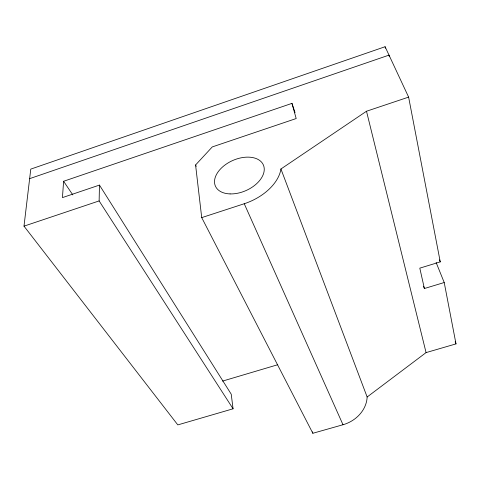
<?xml version="1.0" encoding="UTF-8"?>
<svg xmlns="http://www.w3.org/2000/svg" width="480" height="480" viewBox="0 0 480 480"><rect width="100%" height="100%" fill="white"/><g stroke="black" fill="none" stroke-linecap="round" stroke-linejoin="round"><path stroke-width="0.72" d="M436.11 262.476L444.216 282.528L424.386 288.522L419.802 268.146L440.256 261.888L408.618 97.116L385.092 46.722L30.78 169.11L24 226.146L177.816 424.902L233.07 408.798L99.132 200.922L99.462 185.088L62.448 197.604L63.606 181.272L291.96 103.374L295.05 112.62M444.216 282.528L456 343.89L426.072 352.602L367.14 396.996A30.744 26.04 -22.8 0 1 342.996 424.746L312.84 433.278L201.714 217.62L195.582 164.976L212.268 146.928L296.19 118.542L291.96 103.374M201.714 217.62L244.248 203.736A43.71 27.42 -23.9 0 0 280.932 168.99L366.498 111.24L408.618 97.116M29.64 178.656L389.01 55.122L389.31 56.592M24 226.146L99.132 200.922M222.558 381.096L277.764 364.722M63.606 181.272L72.804 194.91M99.462 185.088L231.228 394.188L233.07 408.798M195.582 164.976L196.242 166.326M244.248 203.736L342.996 424.746M439.416 259.842L440.256 261.888M455.184 341.79L456 343.89M423.6 286.434L424.386 288.522M280.932 168.99L367.14 396.996M366.498 111.24L426.072 352.602M385.092 46.722L385.392 48.186M312.54 431.814L312.84 433.278M230.088 193.914A26.214 16.434 -23.9 0 0 264.012 166.956A26.214 16.434 -23.9 0 0 224.058 165.714A26.214 16.434 -23.9 0 0 230.088 193.914"/></g></svg>
